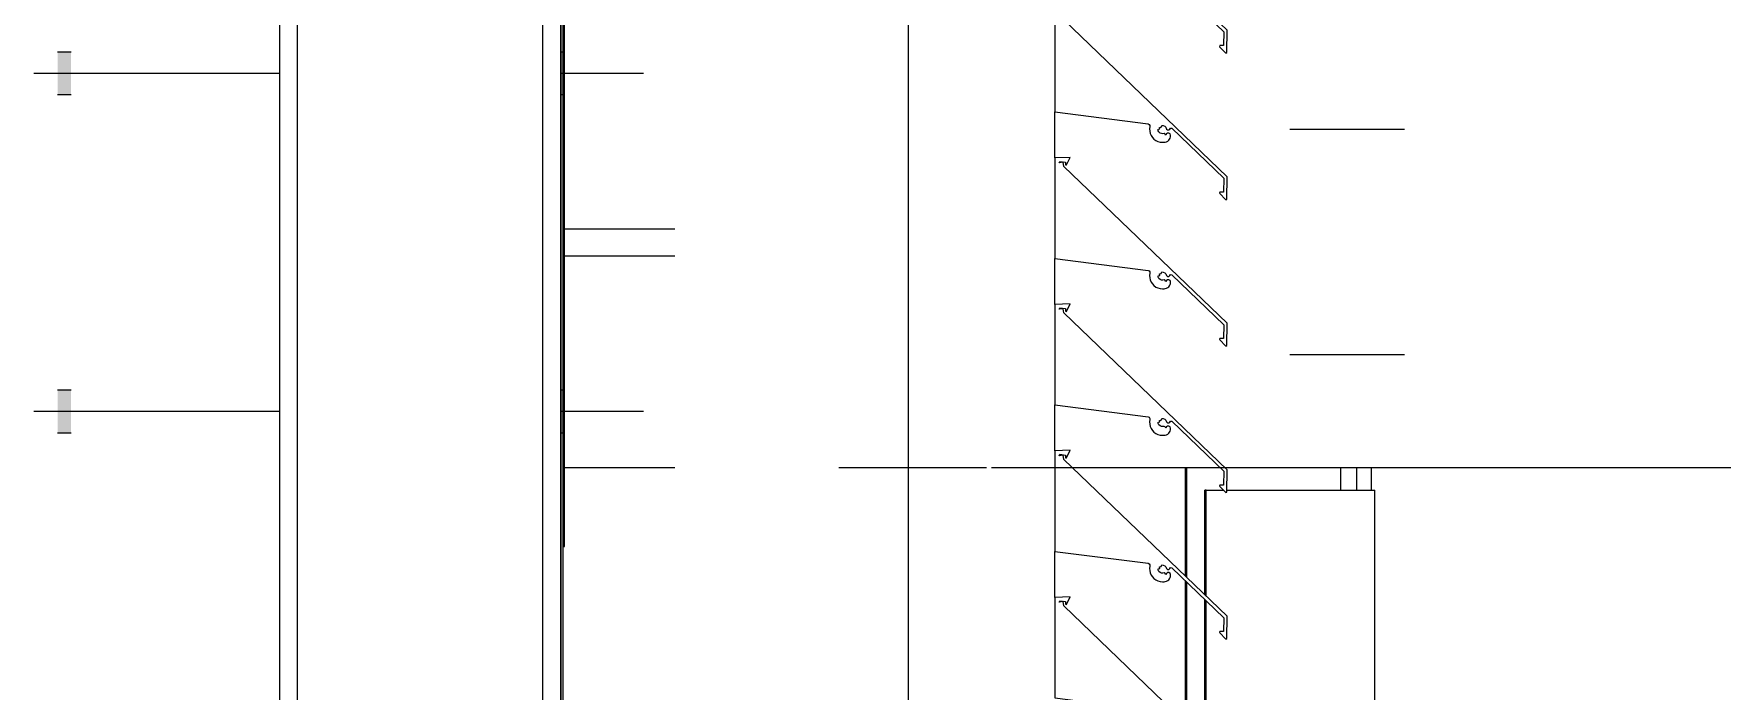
# Model space of a CAD drawing. Header units: millimetres. Extents: x -220592 to 404889, y -217665 to 38245.
# Drawn here: x 36365 to 37114, y -35371 to -35079 of the extents above; entities that cross this region are included whole.
import ezdxf

# ---------------------------------------------------------------- set-up
doc = ezdxf.new("R2010")
doc.units = ezdxf.units.MM
doc.linetypes.add('XKITLINE00', pattern=[0])
doc.linetypes.add('XKITLINE02', pattern=[4, 2, -2])
doc.layers.get('Defpoints').update_dxf_attribs({"color": 255})
for name, color, linetype in [('000 - 0_HIDE_OBJ_FRAMING_DEF_SUB_1', 1, 'Continuous'), ('000 - STRUCTURE_STEEL_FRAMING_SUB_COLOR_1', 2, 'Continuous'), ('000 - STRUCTURE_STEEL_FRAMING_SUB_COLOR_2', 1, 'Continuous'), ('000 - STRUCTURE_STEEL_FRAMING_WIPEOUT_', 250, 'Continuous')]:
    doc.layers.add(name, color=color, linetype=linetype)
doc.layers.add('Bolt', color=7, linetype='Continuous', lineweight=0)
doc.layers.add('Part', color=2, linetype='Continuous', lineweight=0)

# ---------------------------------------------------------------- blocks, each defined once
blk = doc.blocks.new('*A14402')
at = {"layer": 'Part', "linetype": 'XKITLINE00', "lineweight": 0}
for p, q in [((-81.087973, 161.649842), (-81.087973, 162.132111)), ((-81.081868, 161.64398), (-81.081868, 162.132111)), ((-80.398146, 162.032111), (-80.398146, 162.132111)), ((-80.32794, 162.032111), (-80.32794, 162.132111)), ((-80.263061, 162.032111), (-80.263061, 162.132111)), ((-81.002505, 161.567777), (-81.002505, 162.032111)), ((-80.9964, 162.032111), (-81.002505, 162.032111)), ((-80.9964, 161.561916), (-80.9964, 162.032111)), ((-80.9964, 162.032111), (-80.91965, 162.032111)), ((-80.903826, 162.032111), (-80.247799, 162.032111)), ((-80.247799, 149.232111), (-80.247799, 162.032111)), ((-81.087973, 160.999842), (-81.087973, 161.628735)), ((-81.081868, 160.99398), (-81.081868, 161.622884)), ((-81.002505, 160.917777), (-81.002505, 161.546823)), ((-80.9964, 160.911916), (-80.9964, 161.540973))]:
    blk.add_line(p, q, dxfattribs=at)
blk = doc.blocks.new('*A14456')
at = {"layer": 'Part', "linetype": 'XKITLINE00', "lineweight": 0}
for p, q in [((-82.318045, 154.556249), (-82.318045, 167.756135)), ((-81.668045, 163.506131), (-81.668045, 163.710427)), ((-81.668045, 162.856131), (-81.668045, 163.060427)), ((-81.668045, 162.206131), (-81.668045, 162.410427)), ((-81.668045, 161.556131), (-81.668045, 161.760427))]:
    blk.add_line(p, q, dxfattribs=at)
blk = doc.blocks.new('*A14460')
at = {"layer": 'Bolt', "linetype": 'XKITLINE02', "lineweight": 0}
for p, q in [((-80.146082, 163.632111), (-80.624399, 163.632111)), ((-80.115732, 163.632111), (-80.594049, 163.632111))]:
    blk.add_line(p, q, dxfattribs=at)
blk = doc.blocks.new('*A14461')
at = {"layer": 'Bolt', "linetype": 'XKITLINE02', "lineweight": 0}
for p, q in [((-80.146082, 162.632098), (-80.624399, 162.632098)), ((-80.115732, 162.632098), (-80.594049, 162.632098))]:
    blk.add_line(p, q, dxfattribs=at)
blk = doc.blocks.new('*A14612')
at = {"layer": 'Part', "linetype": 'XKITLINE00', "lineweight": 0}
for p, q in [((-81.668236, 164.806123), (-81.668243, 164.360453)), ((-81.60055, 164.808745), (-81.668236, 164.806123)), ((-81.648356, 164.784428), (-81.64632, 164.791001)), ((-81.64632, 164.791001), (-81.621337, 164.787861)), ((-81.616085, 164.775258), (-81.60055, 164.808745)), ((-81.63134, 164.787332), (-81.648356, 164.784428)), ((-81.628443, 164.768789), (-81.63134, 164.787332)), ((-80.903321, 164.072543), (-81.628443, 164.768789)), ((-81.621337, 164.787861), (-81.621208, 164.77567)), ((-81.621208, 164.77567), (-81.616085, 164.775258)), ((-81.668243, 164.360453), (-81.254237, 164.307423)), ((-81.254237, 164.307423), (-81.249162, 164.305233)), ((-81.249162, 164.305233), (-81.246025, 164.300681)), ((-81.245786, 164.295159), (-81.247272, 164.285025)), ((-81.247272, 164.285025), (-81.246897, 164.274789)), ((-81.246897, 164.274789), (-81.244674, 164.26479)), ((-81.246025, 164.300681), (-81.245786, 164.295159)), ((-81.244674, 164.26479), (-81.240676, 164.25536)), ((-81.209279, 164.283625), (-81.201573, 164.284731)), ((-81.20871, 164.277141), (-81.209279, 164.283625)), ((-81.205908, 164.271267), (-81.20871, 164.277141)), ((-81.201226, 164.266745), (-81.205908, 164.271267)), ((-81.202743, 164.291791), (-81.195578, 164.292735)), ((-81.201573, 164.284731), (-81.202743, 164.291791)), ((-81.195258, 164.264147), (-81.201226, 164.266745)), ((-81.195578, 164.292735), (-81.193256, 164.300125)), ((-81.193256, 164.300125), (-81.186584, 164.299703)), ((-81.186584, 164.299703), (-81.180508, 164.296913)), ((-81.180508, 164.296913), (-81.175841, 164.292126)), ((-81.175841, 164.292126), (-81.172727, 164.284553)), ((-81.1679, 164.26601), (-81.173057, 164.262792)), ((-81.172727, 164.284553), (-81.168544, 164.280396)), ((-81.168544, 164.280396), (-81.16265, 164.28019)), ((-81.161823, 164.265998), (-81.1679, 164.26601)), ((-81.16265, 164.28019), (-81.158186, 164.284044)), ((-81.156679, 164.262761), (-81.161823, 164.265998)), ((-81.158186, 164.284044), (-81.154531, 164.288671)), ((-81.154531, 164.288671), (-81.149372, 164.287579)), ((-81.149372, 164.287579), (-80.918356, 164.066176)), ((-81.240676, 164.25536), (-81.235036, 164.24681)), ((-81.235036, 164.24681), (-81.22794, 164.239423)), ((-81.22794, 164.239423), (-81.219624, 164.233445)), ((-81.219624, 164.233445), (-81.210361, 164.229072)), ((-81.210361, 164.229072), (-81.20046, 164.226449)), ((-81.20046, 164.226449), (-81.190247, 164.225664)), ((-81.188758, 164.263803), (-81.195258, 164.264147)), ((-81.190247, 164.225664), (-81.183448, 164.225762)), ((-81.18284, 164.264708), (-81.188758, 164.263803)), ((-81.183448, 164.225762), (-81.17772, 164.226398)), ((-81.178029, 164.262301), (-81.18284, 164.264708)), ((-81.175999, 164.25732), (-81.178029, 164.262301)), ((-81.17772, 164.226398), (-81.172219, 164.228117)), ((-81.173057, 164.262792), (-81.175999, 164.25732)), ((-81.172219, 164.228117), (-81.167149, 164.230857)), ((-81.167149, 164.230857), (-81.162695, 164.234515)), ((-81.162695, 164.234515), (-81.159024, 164.238958)), ((-81.159024, 164.238958), (-81.15627, 164.244021)), ((-81.154039, 164.257287), (-81.156679, 164.262761)), ((-81.15627, 164.244021), (-81.154535, 164.249517)), ((-81.154535, 164.249517), (-81.154039, 164.257287)), ((-80.918356, 164.066176), (-80.918699, 164.00483)), ((-80.903874, 163.973392), (-80.903321, 164.072543)), ((-80.936119, 164.004733), (-80.937204, 163.999812)), ((-80.937204, 163.999812), (-80.908555, 163.970923)), ((-80.918699, 164.00483), (-80.936119, 164.004733)), ((-80.908555, 163.970923), (-80.903874, 163.973392))]:
    blk.add_line(p, q, dxfattribs=at)
blk = doc.blocks.new('*A14613')
at = {"layer": 'Part', "linetype": 'XKITLINE00', "lineweight": 0}
for p, q in [((-81.668236, 164.156123), (-81.668243, 163.710453)), ((-81.60055, 164.158745), (-81.668236, 164.156123)), ((-81.648356, 164.134428), (-81.64632, 164.141001)), ((-81.63134, 164.137332), (-81.648356, 164.134428)), ((-81.64632, 164.141001), (-81.621337, 164.137861)), ((-81.628443, 164.118789), (-81.63134, 164.137332)), ((-80.903321, 163.422543), (-81.628443, 164.118789)), ((-81.621337, 164.137861), (-81.621208, 164.12567)), ((-81.621208, 164.12567), (-81.616085, 164.125258)), ((-81.616085, 164.125258), (-81.60055, 164.158745)), ((-81.668243, 163.710453), (-81.254237, 163.657423)), ((-81.254237, 163.657423), (-81.249162, 163.655233)), ((-81.249162, 163.655233), (-81.246025, 163.650681)), ((-81.245786, 163.645159), (-81.247272, 163.635025)), ((-81.247272, 163.635025), (-81.246897, 163.624789)), ((-81.246897, 163.624789), (-81.244674, 163.61479)), ((-81.246025, 163.650681), (-81.245786, 163.645159)), ((-81.244674, 163.61479), (-81.240676, 163.60536)), ((-81.240676, 163.60536), (-81.235036, 163.59681)), ((-81.235036, 163.59681), (-81.22794, 163.589423)), ((-81.209279, 163.633625), (-81.201573, 163.634731)), ((-81.20871, 163.627141), (-81.209279, 163.633625)), ((-81.205908, 163.621267), (-81.20871, 163.627141)), ((-81.201226, 163.616745), (-81.205908, 163.621267)), ((-81.202743, 163.641791), (-81.195578, 163.642735)), ((-81.201573, 163.634731), (-81.202743, 163.641791)), ((-81.195258, 163.614147), (-81.201226, 163.616745)), ((-81.195578, 163.642735), (-81.193256, 163.650125)), ((-81.188758, 163.613803), (-81.195258, 163.614147)), ((-81.193256, 163.650125), (-81.186584, 163.649703)), ((-81.18284, 163.614708), (-81.188758, 163.613803)), ((-81.186584, 163.649703), (-81.180508, 163.646913)), ((-81.178029, 163.612301), (-81.18284, 163.614708)), ((-81.180508, 163.646913), (-81.175841, 163.642126)), ((-81.175999, 163.60732), (-81.178029, 163.612301)), ((-81.173057, 163.612792), (-81.175999, 163.60732)), ((-81.175841, 163.642126), (-81.172727, 163.634553)), ((-81.1679, 163.61601), (-81.173057, 163.612792)), ((-81.172727, 163.634553), (-81.168544, 163.630396)), ((-81.168544, 163.630396), (-81.16265, 163.63019)), ((-81.161823, 163.615998), (-81.1679, 163.61601)), ((-81.16265, 163.63019), (-81.158186, 163.634044)), ((-81.156679, 163.612761), (-81.161823, 163.615998)), ((-81.159024, 163.588958), (-81.15627, 163.594021)), ((-81.158186, 163.634044), (-81.154531, 163.638671)), ((-81.154039, 163.607287), (-81.156679, 163.612761)), ((-81.15627, 163.594021), (-81.154535, 163.599517)), ((-81.154535, 163.599517), (-81.154039, 163.607287)), ((-81.154531, 163.638671), (-81.149372, 163.637579)), ((-81.149372, 163.637579), (-80.918356, 163.416176)), ((-81.22794, 163.589423), (-81.219624, 163.583445)), ((-81.219624, 163.583445), (-81.210361, 163.579072)), ((-81.210361, 163.579072), (-81.20046, 163.576449)), ((-81.20046, 163.576449), (-81.190247, 163.575664)), ((-81.190247, 163.575664), (-81.183448, 163.575762)), ((-81.183448, 163.575762), (-81.17772, 163.576398)), ((-81.17772, 163.576398), (-81.172219, 163.578117)), ((-81.172219, 163.578117), (-81.167149, 163.580857)), ((-81.167149, 163.580857), (-81.162695, 163.584515)), ((-81.162695, 163.584515), (-81.159024, 163.588958)), ((-80.918356, 163.416176), (-80.918699, 163.35483)), ((-80.903874, 163.323392), (-80.903321, 163.422543)), ((-80.936119, 163.354733), (-80.937204, 163.349812)), ((-80.937204, 163.349812), (-80.908555, 163.320923)), ((-80.918699, 163.35483), (-80.936119, 163.354733)), ((-80.908555, 163.320923), (-80.903874, 163.323392))]:
    blk.add_line(p, q, dxfattribs=at)
blk = doc.blocks.new('*A14614')
at = {"layer": 'Part', "linetype": 'XKITLINE00', "lineweight": 0}
for p, q in [((-81.668236, 163.506123), (-81.668243, 163.060453)), ((-81.60055, 163.508745), (-81.668236, 163.506123)), ((-81.648356, 163.484428), (-81.64632, 163.491001)), ((-81.63134, 163.487332), (-81.648356, 163.484428)), ((-81.64632, 163.491001), (-81.621337, 163.487861)), ((-81.628443, 163.468789), (-81.63134, 163.487332)), ((-80.903321, 162.772543), (-81.628443, 163.468789)), ((-81.621337, 163.487861), (-81.621208, 163.47567)), ((-81.621208, 163.47567), (-81.616085, 163.475258)), ((-81.616085, 163.475258), (-81.60055, 163.508745)), ((-81.668243, 163.060453), (-81.254237, 163.007423)), ((-81.254237, 163.007423), (-81.249162, 163.005233)), ((-81.249162, 163.005233), (-81.246025, 163.000681)), ((-81.245786, 162.995159), (-81.247272, 162.985025)), ((-81.246025, 163.000681), (-81.245786, 162.995159)), ((-81.202743, 162.991791), (-81.195578, 162.992735)), ((-81.201573, 162.984731), (-81.202743, 162.991791)), ((-81.195578, 162.992735), (-81.193256, 163.000125)), ((-81.193256, 163.000125), (-81.186584, 162.999703)), ((-81.186584, 162.999703), (-81.180508, 162.996913)), ((-81.180508, 162.996913), (-81.175841, 162.992126)), ((-81.175841, 162.992126), (-81.172727, 162.984553)), ((-81.247272, 162.985025), (-81.246897, 162.974789)), ((-81.246897, 162.974789), (-81.244674, 162.96479)), ((-81.244674, 162.96479), (-81.240676, 162.95536)), ((-81.240676, 162.95536), (-81.235036, 162.94681)), ((-81.235036, 162.94681), (-81.22794, 162.939423)), ((-81.22794, 162.939423), (-81.219624, 162.933445)), ((-81.219624, 162.933445), (-81.210361, 162.929072)), ((-81.210361, 162.929072), (-81.20046, 162.926449)), ((-81.209279, 162.983625), (-81.201573, 162.984731)), ((-81.20871, 162.977141), (-81.209279, 162.983625)), ((-81.205908, 162.971267), (-81.20871, 162.977141)), ((-81.201226, 162.966745), (-81.205908, 162.971267)), ((-81.195258, 162.964147), (-81.201226, 162.966745)), ((-81.20046, 162.926449), (-81.190247, 162.925664)), ((-81.188758, 162.963803), (-81.195258, 162.964147)), ((-81.190247, 162.925664), (-81.183448, 162.925762)), ((-81.18284, 162.964708), (-81.188758, 162.963803)), ((-81.183448, 162.925762), (-81.17772, 162.926398)), ((-81.178029, 162.962301), (-81.18284, 162.964708)), ((-81.175999, 162.95732), (-81.178029, 162.962301)), ((-81.17772, 162.926398), (-81.172219, 162.928117)), ((-81.173057, 162.962792), (-81.175999, 162.95732)), ((-81.1679, 162.96601), (-81.173057, 162.962792)), ((-81.172727, 162.984553), (-81.168544, 162.980396)), ((-81.172219, 162.928117), (-81.167149, 162.930857)), ((-81.168544, 162.980396), (-81.16265, 162.98019)), ((-81.161823, 162.965998), (-81.1679, 162.96601)), ((-81.167149, 162.930857), (-81.162695, 162.934515)), ((-81.162695, 162.934515), (-81.159024, 162.938958)), ((-81.16265, 162.98019), (-81.158186, 162.984044)), ((-81.156679, 162.962761), (-81.161823, 162.965998)), ((-81.159024, 162.938958), (-81.15627, 162.944021)), ((-81.158186, 162.984044), (-81.154531, 162.988671)), ((-81.154039, 162.957287), (-81.156679, 162.962761)), ((-81.15627, 162.944021), (-81.154535, 162.949517)), ((-81.154535, 162.949517), (-81.154039, 162.957287)), ((-81.154531, 162.988671), (-81.149372, 162.987579)), ((-81.149372, 162.987579), (-80.918356, 162.766176)), ((-80.918356, 162.766176), (-80.918699, 162.70483)), ((-80.903874, 162.673392), (-80.903321, 162.772543)), ((-80.936119, 162.704733), (-80.937204, 162.699812)), ((-80.937204, 162.699812), (-80.908555, 162.670923)), ((-80.918699, 162.70483), (-80.936119, 162.704733)), ((-80.908555, 162.670923), (-80.903874, 162.673392))]:
    blk.add_line(p, q, dxfattribs=at)
blk = doc.blocks.new('*A14615')
at = {"layer": 'Part', "linetype": 'XKITLINE00', "lineweight": 0}
for p, q in [((-81.668236, 162.856123), (-81.668243, 162.410453)), ((-81.60055, 162.858745), (-81.668236, 162.856123)), ((-81.648356, 162.834428), (-81.64632, 162.841001)), ((-81.64632, 162.841001), (-81.621337, 162.837861)), ((-81.616085, 162.825258), (-81.60055, 162.858745)), ((-81.63134, 162.837332), (-81.648356, 162.834428)), ((-81.628443, 162.818789), (-81.63134, 162.837332)), ((-80.903321, 162.122543), (-81.628443, 162.818789)), ((-81.621337, 162.837861), (-81.621208, 162.82567)), ((-81.621208, 162.82567), (-81.616085, 162.825258)), ((-81.668243, 162.410453), (-81.254237, 162.357423)), ((-81.254237, 162.357423), (-81.249162, 162.355233)), ((-81.249162, 162.355233), (-81.246025, 162.350681)), ((-81.245786, 162.345159), (-81.247272, 162.335025)), ((-81.247272, 162.335025), (-81.246897, 162.324789)), ((-81.246897, 162.324789), (-81.244674, 162.31479)), ((-81.246025, 162.350681), (-81.245786, 162.345159)), ((-81.209279, 162.333625), (-81.201573, 162.334731)), ((-81.20871, 162.327141), (-81.209279, 162.333625)), ((-81.205908, 162.321267), (-81.20871, 162.327141)), ((-81.201226, 162.316745), (-81.205908, 162.321267)), ((-81.202743, 162.341791), (-81.195578, 162.342735)), ((-81.201573, 162.334731), (-81.202743, 162.341791)), ((-81.195258, 162.314147), (-81.201226, 162.316745)), ((-81.195578, 162.342735), (-81.193256, 162.350125)), ((-81.193256, 162.350125), (-81.186584, 162.349703)), ((-81.186584, 162.349703), (-81.180508, 162.346913)), ((-81.180508, 162.346913), (-81.175841, 162.342126)), ((-81.175841, 162.342126), (-81.172727, 162.334553)), ((-81.172727, 162.334553), (-81.168544, 162.330396)), ((-81.168544, 162.330396), (-81.16265, 162.33019)), ((-81.16265, 162.33019), (-81.158186, 162.334044)), ((-81.158186, 162.334044), (-81.154531, 162.338671)), ((-81.154531, 162.338671), (-81.149372, 162.337579)), ((-81.149372, 162.337579), (-80.918356, 162.116176)), ((-81.244674, 162.31479), (-81.240676, 162.30536)), ((-81.240676, 162.30536), (-81.235036, 162.29681)), ((-81.235036, 162.29681), (-81.22794, 162.289423)), ((-81.22794, 162.289423), (-81.219624, 162.283445)), ((-81.219624, 162.283445), (-81.210361, 162.279072)), ((-81.210361, 162.279072), (-81.20046, 162.276449)), ((-81.20046, 162.276449), (-81.190247, 162.275664)), ((-81.188758, 162.313803), (-81.195258, 162.314147)), ((-81.190247, 162.275664), (-81.183448, 162.275762)), ((-81.18284, 162.314708), (-81.188758, 162.313803)), ((-81.183448, 162.275762), (-81.17772, 162.276398)), ((-81.178029, 162.312301), (-81.18284, 162.314708)), ((-81.175999, 162.30732), (-81.178029, 162.312301)), ((-81.17772, 162.276398), (-81.172219, 162.278117)), ((-81.173057, 162.312792), (-81.175999, 162.30732)), ((-81.1679, 162.31601), (-81.173057, 162.312792)), ((-81.172219, 162.278117), (-81.167149, 162.280857)), ((-81.161823, 162.315998), (-81.1679, 162.31601)), ((-81.167149, 162.280857), (-81.162695, 162.284515)), ((-81.162695, 162.284515), (-81.159024, 162.288958)), ((-81.156679, 162.312761), (-81.161823, 162.315998)), ((-81.159024, 162.288958), (-81.15627, 162.294021)), ((-81.154039, 162.307287), (-81.156679, 162.312761)), ((-81.15627, 162.294021), (-81.154535, 162.299517)), ((-81.154535, 162.299517), (-81.154039, 162.307287)), ((-80.918356, 162.116176), (-80.918699, 162.05483)), ((-80.903874, 162.023392), (-80.903321, 162.122543)), ((-80.936119, 162.054733), (-80.937204, 162.049812)), ((-80.937204, 162.049812), (-80.908555, 162.020923)), ((-80.918699, 162.05483), (-80.936119, 162.054733)), ((-80.908555, 162.020923), (-80.903874, 162.023392))]:
    blk.add_line(p, q, dxfattribs=at)
blk = doc.blocks.new('*A14616')
at = {"layer": 'Part', "linetype": 'XKITLINE00', "lineweight": 0}
for p, q in [((-81.668236, 162.206123), (-81.668243, 161.760453)), ((-81.60055, 162.208745), (-81.668236, 162.206123)), ((-81.648356, 162.184428), (-81.64632, 162.191001)), ((-81.63134, 162.187332), (-81.648356, 162.184428)), ((-81.64632, 162.191001), (-81.621337, 162.187861)), ((-81.628443, 162.168789), (-81.63134, 162.187332)), ((-80.903321, 161.472543), (-81.628443, 162.168789)), ((-81.621337, 162.187861), (-81.621208, 162.17567)), ((-81.621208, 162.17567), (-81.616085, 162.175258)), ((-81.616085, 162.175258), (-81.60055, 162.208745)), ((-81.668243, 161.760453), (-81.254237, 161.707423)), ((-81.254237, 161.707423), (-81.249162, 161.705233)), ((-81.249162, 161.705233), (-81.246025, 161.700681)), ((-81.245786, 161.695159), (-81.247272, 161.685025)), ((-81.247272, 161.685025), (-81.246897, 161.674789)), ((-81.246897, 161.674789), (-81.244674, 161.66479)), ((-81.246025, 161.700681), (-81.245786, 161.695159)), ((-81.244674, 161.66479), (-81.240676, 161.65536)), ((-81.240676, 161.65536), (-81.235036, 161.64681)), ((-81.235036, 161.64681), (-81.22794, 161.639423)), ((-81.209279, 161.683625), (-81.201573, 161.684731)), ((-81.20871, 161.677141), (-81.209279, 161.683625)), ((-81.205908, 161.671267), (-81.20871, 161.677141)), ((-81.201226, 161.666745), (-81.205908, 161.671267)), ((-81.202743, 161.691791), (-81.195578, 161.692735)), ((-81.201573, 161.684731), (-81.202743, 161.691791)), ((-81.195258, 161.664147), (-81.201226, 161.666745)), ((-81.195578, 161.692735), (-81.193256, 161.700125)), ((-81.188758, 161.663803), (-81.195258, 161.664147)), ((-81.193256, 161.700125), (-81.186584, 161.699703)), ((-81.18284, 161.664708), (-81.188758, 161.663803)), ((-81.186584, 161.699703), (-81.180508, 161.696913)), ((-81.178029, 161.662301), (-81.18284, 161.664708)), ((-81.180508, 161.696913), (-81.175841, 161.692126)), ((-81.175999, 161.65732), (-81.178029, 161.662301)), ((-81.173057, 161.662792), (-81.175999, 161.65732)), ((-81.175841, 161.692126), (-81.172727, 161.684553)), ((-81.1679, 161.66601), (-81.173057, 161.662792)), ((-81.172727, 161.684553), (-81.168544, 161.680396)), ((-81.168544, 161.680396), (-81.16265, 161.68019)), ((-81.161823, 161.665998), (-81.1679, 161.66601)), ((-81.16265, 161.68019), (-81.158186, 161.684044)), ((-81.156679, 161.662761), (-81.161823, 161.665998)), ((-81.159024, 161.638958), (-81.15627, 161.644021)), ((-81.158186, 161.684044), (-81.154531, 161.688671)), ((-81.154039, 161.657287), (-81.156679, 161.662761)), ((-81.15627, 161.644021), (-81.154535, 161.649517)), ((-81.154535, 161.649517), (-81.154039, 161.657287)), ((-81.154531, 161.688671), (-81.149372, 161.687579)), ((-81.149372, 161.687579), (-80.918356, 161.466176)), ((-81.22794, 161.639423), (-81.219624, 161.633445)), ((-81.219624, 161.633445), (-81.210361, 161.629072)), ((-81.210361, 161.629072), (-81.20046, 161.626449)), ((-81.20046, 161.626449), (-81.190247, 161.625664)), ((-81.190247, 161.625664), (-81.183448, 161.625762)), ((-81.183448, 161.625762), (-81.17772, 161.626398)), ((-81.17772, 161.626398), (-81.172219, 161.628117)), ((-81.172219, 161.628117), (-81.167149, 161.630857)), ((-81.167149, 161.630857), (-81.162695, 161.634515)), ((-81.162695, 161.634515), (-81.159024, 161.638958)), ((-80.918356, 161.466176), (-80.918699, 161.40483)), ((-80.903874, 161.373392), (-80.903321, 161.472543)), ((-80.936119, 161.404733), (-80.937204, 161.399812)), ((-80.937204, 161.399812), (-80.908555, 161.370923)), ((-80.918699, 161.40483), (-80.936119, 161.404733)), ((-80.908555, 161.370923), (-80.903874, 161.373392))]:
    blk.add_line(p, q, dxfattribs=at)
blk = doc.blocks.new('*A14617')
at = {"layer": 'Part', "linetype": 'XKITLINE00', "lineweight": 0}
for p, q in [((-81.668236, 161.556123), (-81.668243, 161.110453)), ((-81.60055, 161.558745), (-81.668236, 161.556123)), ((-81.648356, 161.534428), (-81.64632, 161.541001)), ((-81.63134, 161.537332), (-81.648356, 161.534428)), ((-81.64632, 161.541001), (-81.621337, 161.537861)), ((-81.628443, 161.518789), (-81.63134, 161.537332)), ((-80.903321, 160.822543), (-81.628443, 161.518789)), ((-81.621337, 161.537861), (-81.621208, 161.52567)), ((-81.621208, 161.52567), (-81.616085, 161.525258)), ((-81.616085, 161.525258), (-81.60055, 161.558745)), ((-81.668243, 161.110453), (-81.254237, 161.057423)), ((-81.254237, 161.057423), (-81.249162, 161.055233)), ((-81.249162, 161.055233), (-81.246025, 161.050681)), ((-81.245786, 161.045159), (-81.247272, 161.035025)), ((-81.246025, 161.050681), (-81.245786, 161.045159)), ((-81.202743, 161.041791), (-81.195578, 161.042735)), ((-81.195578, 161.042735), (-81.193256, 161.050125)), ((-81.193256, 161.050125), (-81.186584, 161.049703)), ((-81.186584, 161.049703), (-81.180508, 161.046913)), ((-81.180508, 161.046913), (-81.175841, 161.042126)), ((-81.247272, 161.035025), (-81.246897, 161.024789)), ((-81.246897, 161.024789), (-81.244674, 161.01479)), ((-81.244674, 161.01479), (-81.240676, 161.00536)), ((-81.240676, 161.00536), (-81.235036, 160.99681)), ((-81.235036, 160.99681), (-81.22794, 160.989423)), ((-81.22794, 160.989423), (-81.219624, 160.983445)), ((-81.219624, 160.983445), (-81.210361, 160.979072)), ((-81.210361, 160.979072), (-81.20046, 160.976449)), ((-81.209279, 161.033625), (-81.201573, 161.034731)), ((-81.20871, 161.027141), (-81.209279, 161.033625)), ((-81.205908, 161.021267), (-81.20871, 161.027141)), ((-81.201226, 161.016745), (-81.205908, 161.021267)), ((-81.201573, 161.034731), (-81.202743, 161.041791)), ((-81.195258, 161.014147), (-81.201226, 161.016745)), ((-81.20046, 160.976449), (-81.190247, 160.975664)), ((-81.188758, 161.013803), (-81.195258, 161.014147)), ((-81.190247, 160.975664), (-81.183448, 160.975762)), ((-81.18284, 161.014708), (-81.188758, 161.013803)), ((-81.183448, 160.975762), (-81.17772, 160.976398)), ((-81.178029, 161.012301), (-81.18284, 161.014708)), ((-81.175999, 161.00732), (-81.178029, 161.012301)), ((-81.17772, 160.976398), (-81.172219, 160.978117)), ((-81.173057, 161.012792), (-81.175999, 161.00732)), ((-81.175841, 161.042126), (-81.172727, 161.034553)), ((-81.1679, 161.01601), (-81.173057, 161.012792)), ((-81.172727, 161.034553), (-81.168544, 161.030396)), ((-81.172219, 160.978117), (-81.167149, 160.980857)), ((-81.168544, 161.030396), (-81.16265, 161.03019)), ((-81.161823, 161.015998), (-81.1679, 161.01601)), ((-81.167149, 160.980857), (-81.162695, 160.984515)), ((-81.162695, 160.984515), (-81.159024, 160.988958)), ((-81.16265, 161.03019), (-81.158186, 161.034044)), ((-81.156679, 161.012761), (-81.161823, 161.015998)), ((-81.159024, 160.988958), (-81.15627, 160.994021)), ((-81.158186, 161.034044), (-81.154531, 161.038671)), ((-81.154039, 161.007287), (-81.156679, 161.012761)), ((-81.15627, 160.994021), (-81.154535, 160.999517)), ((-81.154535, 160.999517), (-81.154039, 161.007287)), ((-81.154531, 161.038671), (-81.149372, 161.037579)), ((-81.149372, 161.037579), (-80.918356, 160.816176)), ((-80.903874, 160.723392), (-80.903321, 160.822543)), ((-80.936119, 160.754733), (-80.937204, 160.749812)), ((-80.937204, 160.749812), (-80.908555, 160.720923)), ((-80.918699, 160.75483), (-80.936119, 160.754733)), ((-80.918356, 160.816176), (-80.918699, 160.75483)), ((-80.908555, 160.720923), (-80.903874, 160.723392))]:
    blk.add_line(p, q, dxfattribs=at)
blk = doc.blocks.new('*A13603')
at = {"layer": '000 - 0_HIDE_OBJ_FRAMING_DEF_SUB_1', "linetype": 'XKITLINE00', "lineweight": 0}
for p, q in [((-82.807633, 163.192111), (-82.318045, 163.192111)), ((-82.807633, 163.072111), (-82.318045, 163.072111))]:
    blk.add_line(p, q, dxfattribs=at)
blk = doc.blocks.new('*A13610')
at = {"layer": '000 - 0_HIDE_OBJ_FRAMING_DEF_SUB_1', "linetype": 'XKITLINE00', "lineweight": 0}
for p, q in [((-82.807633, 162.132111), (-82.318045, 162.132111)), ((-81.590245, 162.132111), (-80.934983, 162.132111)), ((-80.913286, 162.132111), (-69.749749, 162.132111))]:
    blk.add_line(p, q, dxfattribs=at)
blk = doc.blocks.new('*A14448')
at = {"layer": '000 - 0_HIDE_OBJ_FRAMING_DEF_SUB_1', "linetype": 'XKITLINE00', "lineweight": 0}
for p, q in [((-83.983213, 154.940805), (-83.983213, 182.190805)), ((-82.893213, 154.940805), (-82.893213, 182.190805)), ((-82.813213, 154.940805), (-82.813213, 182.190805)), ((-84.063213, 158.690805), (-84.063213, 178.690805))]:
    blk.add_line(p, q, dxfattribs=at)
blk = doc.blocks.new('*A14459')
at = {"layer": '000 - 0_HIDE_OBJ_FRAMING_DEF_SUB_1'}
for points in [[(-84.9976, 163.7871), (-85.0576, 163.7871), (-85.0576, 163.9771), (-84.9976, 163.9771)], [(-84.9976, 163.7871), (-85.0576, 163.7871), (-85.0576, 163.9771), (-84.9976, 163.9771)], [(-82.8076, 163.7871), (-83.0576, 163.7871), (-83.0576, 163.9771), (-82.8076, 163.9771)], [(-82.8076, 163.7871), (-83.0576, 163.7871), (-83.0576, 163.9771), (-82.8076, 163.9771)], [(-84.9976, 162.2871), (-85.0576, 162.2871), (-85.0576, 162.4771), (-84.9976, 162.4771)], [(-84.9976, 162.2871), (-85.0576, 162.2871), (-85.0576, 162.4771), (-84.9976, 162.4771)], [(-82.8076, 162.2871), (-83.0576, 162.2871), (-83.0576, 162.4771), (-82.8076, 162.4771)], [(-82.8076, 162.2871), (-83.0576, 162.2871), (-83.0576, 162.4771), (-82.8076, 162.4771)]]:
    blk.add_hatch(color=256, dxfattribs=at).paths.add_polyline_path(points, flags=17)
at = {"layer": '000 - 0_HIDE_OBJ_FRAMING_DEF_SUB_1', "linetype": 'XKITLINE00', "lineweight": 0}
for p, q in [((-85.0576, 163.9771), (-84.9976, 163.9771)), ((-85.0576, 163.9771), (-84.9976, 163.9771)), ((-83.0576, 163.9771), (-82.8076, 163.9771)), ((-83.0576, 163.9771), (-82.8076, 163.9771)), ((-85.1632, 163.8821), (-82.4576, 163.8821)), ((-85.1632, 163.8821), (-82.4576, 163.8821)), ((-85.0576, 163.7871), (-84.9976, 163.7871)), ((-85.0576, 163.7871), (-84.9976, 163.7871)), ((-83.0576, 163.7871), (-82.8076, 163.7871)), ((-83.0576, 163.7871), (-82.8076, 163.7871)), ((-85.0576, 162.4771), (-84.9976, 162.4771)), ((-85.0576, 162.4771), (-84.9976, 162.4771)), ((-83.0576, 162.4771), (-82.8076, 162.4771)), ((-83.0576, 162.4771), (-82.8076, 162.4771)), ((-85.1632, 162.3821), (-82.4576, 162.3821)), ((-85.1632, 162.3821), (-82.4576, 162.3821)), ((-85.0576, 162.2871), (-84.9976, 162.2871)), ((-85.0576, 162.2871), (-84.9976, 162.2871)), ((-83.0576, 162.2871), (-82.8076, 162.2871)), ((-83.0576, 162.2871), (-82.8076, 162.2871))]:
    blk.add_line(p, q, dxfattribs=at)
blk = doc.blocks.new('*A14462')
at = {"layer": '000 - 0_HIDE_OBJ_FRAMING_DEF_SUB_1', "linetype": 'XKITLINE00', "lineweight": 0}
for p, q in [((-82.807633, 164.482071), (-82.813213, 164.482071)), ((-82.807633, 161.782071), (-82.807633, 164.482071)), ((-82.813213, 161.782071), (-82.807633, 161.782071))]:
    blk.add_line(p, q, dxfattribs=at)
blk = doc.blocks.new('W-1-PP18-ST_20260402-011103_LOWER_PL')
at = {"layer": '000 - 0_HIDE_OBJ_FRAMING_DEF_SUB_1', "lineweight": 0, "xscale": 100, "yscale": 100, "zscale": 100}
for name in ['*A14448', '*A14462', '*A13610', '*A14459', '*A13603']:
    blk.add_blockref(name, (17759.3349, -35779.0805), dxfattribs=at)
blk = doc.blocks.new('*U17515')
blk.add_wipeout([(0, 0), (0, 125), (2725, 125), (2725, 0)]).dxf.layer = '000 - STRUCTURE_STEEL_FRAMING_WIPEOUT_'
at = {"layer": '000 - STRUCTURE_STEEL_FRAMING_SUB_COLOR_1'}
for points in [[(0, 125), (0, 117), (2725, 117), (2725, 125)], [(0, 0), (0, 8), (2725, 8), (2725, 0)]]:
    blk.add_lwpolyline(points, close=True, dxfattribs=at)
at = {"layer": '000 - STRUCTURE_STEEL_FRAMING_SUB_COLOR_2'}
blk.add_lwpolyline([(0, 0), (0, 125), (2725, 125), (2725, 0)], close=True, dxfattribs=at)
blk = doc.blocks.new('W-1-PP18-ST_20260402-014810LOPL_MAIN_ST')
at = {"xscale": -1, "rotation": 270}
blk.add_blockref('*U17515', (9352, -20285), dxfattribs=at)

msp = doc.modelspace()

# ---------------------------------------------------------------- block references
at = {"lineweight": 0, "xscale": 100, "yscale": 100, "zscale": 100}
for name in ['*A14456', '*A14612', '*A14613', '*A14460', '*A14614', '*A14615', '*A14461', '*A14616', '*A14402', '*A14617']:
    msp.add_blockref(name, (44984.4833, -51484.8507), dxfattribs=at)

# ---------------------------------------------------------------- next in the draw order: block references
at = {"layer": 'Defpoints'}
msp.add_blockref('W-1-PP18-ST_20260402-011103_LOWER_PL', (27121.4984, -15705.7702), dxfattribs=at)

# ---------------------------------------------------------------- next in the draw order: block references
msp.add_blockref('W-1-PP18-ST_20260402-014810LOPL_MAIN_ST', (27121.4984, -15705.7702), dxfattribs=at)

doc.saveas('drawing.dxf')
